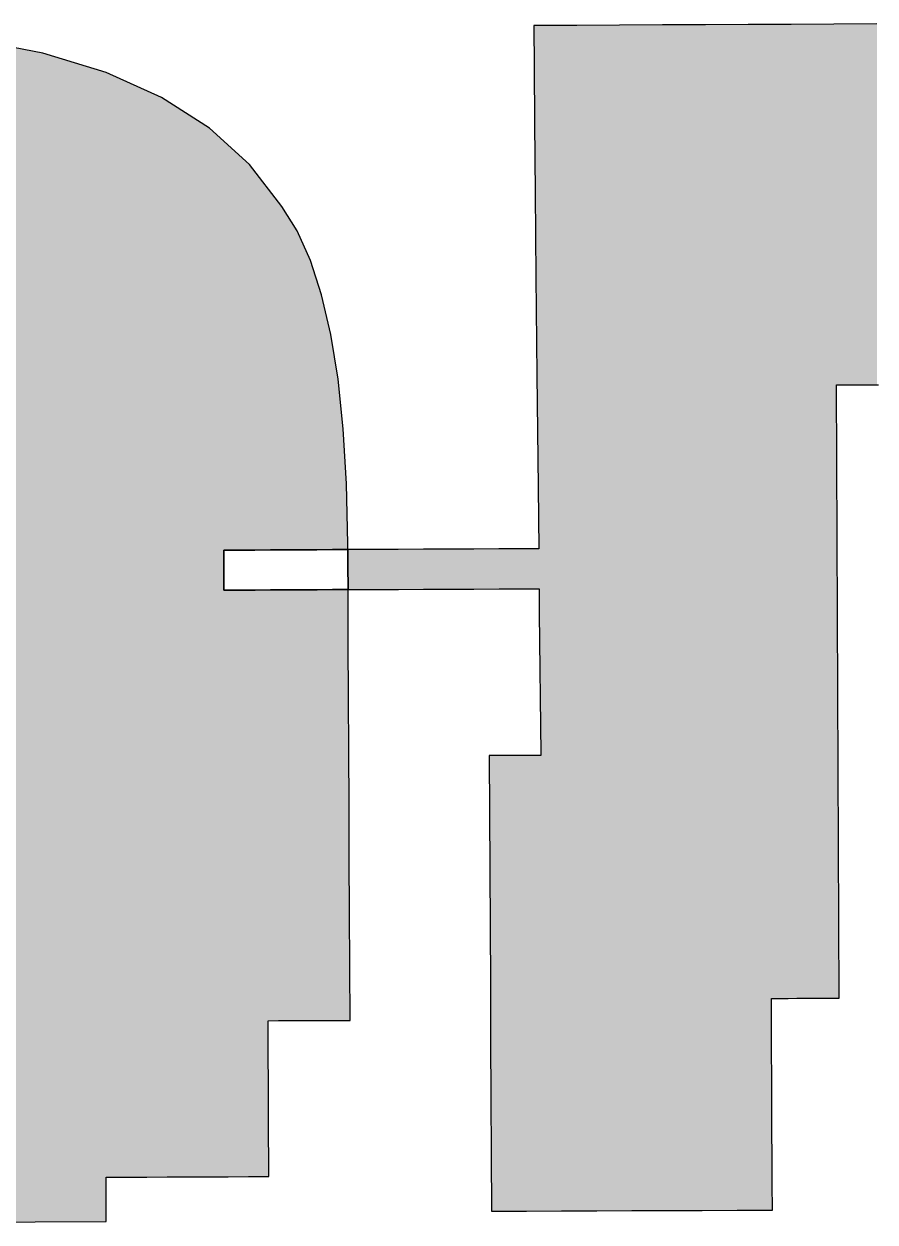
# Model space of a CAD drawing. Extents: x 4.5 to 35.8, y -15.7 to -10.4.
# Drawn here: x 28.37 to 32.1, y -15.64 to -10.39 of the extents above; entities that cross this region are included whole.
import ezdxf

# ---------------------------------------------------------------- set-up
doc = ezdxf.new("R2010")
doc.units = 0
doc.layers.add('LAYER_1', color=7, linetype='CONTINUOUS')

# ---------------------------------------------------------------- blocks, each defined once
blk = doc.blocks.new('*U6')
at = {"layer": 'LAYER_1', "color": 7}
for points in [[(28.3182, -15.6419), (28.3182, -10.4946), (28.4168, -15.6414)], [(28.4168, -15.6414), (28.3182, -10.4946), (28.4168, -10.5137)], [(28.4168, -15.6414), (28.4168, -10.5137), (28.4501, -15.6412)], [(28.4501, -15.6412), (28.4168, -10.5137), (28.4501, -10.5201)], [(28.4501, -15.6412), (28.4501, -10.5201), (28.727, -15.64)], [(28.727, -15.64), (28.4501, -10.5201), (28.727, -10.6051)], [(28.727, -15.64), (28.727, -10.6051), (28.7275, -15.64)], [(28.7275, -15.64), (28.727, -10.6051), (28.7275, -10.6053)], [(28.7275, -15.4465), (28.7275, -10.6053), (28.7276, -15.4465)], [(28.7276, -15.4465), (28.7275, -10.6053), (28.7276, -10.6054)], [(28.7276, -15.4465), (28.7276, -10.6054), (28.7277, -15.4465)], [(28.7277, -15.4465), (28.7276, -10.6054), (28.7277, -10.6054)], [(28.7277, -15.4465), (28.7277, -10.6054), (28.7278, -15.4465)], [(28.7278, -15.4465), (28.7277, -10.6054), (28.7278, -10.6055)], [(28.7278, -15.4465), (28.7278, -10.6055), (28.7279, -15.4465)], [(28.7279, -15.4465), (28.7278, -10.6055), (28.7279, -10.6055)], [(28.7279, -15.4465), (28.7279, -10.6055), (28.728, -15.4465)], [(28.728, -15.4465), (28.7279, -10.6055), (28.728, -10.6055)], [(28.728, -15.4465), (28.728, -10.6055), (28.7281, -15.4465)], [(28.7281, -15.4465), (28.728, -10.6055), (28.7281, -10.6056)], [(28.7281, -15.4465), (28.7281, -10.6056), (28.7282, -15.4465)], [(28.7282, -15.4465), (28.7281, -10.6056), (28.7282, -10.6056)], [(28.7282, -15.4465), (28.7282, -10.6056), (28.7283, -15.4465)], [(28.7283, -15.4465), (28.7282, -10.6056), (28.7283, -10.6057)], [(28.7283, -15.4465), (28.7283, -10.6057), (28.8166, -15.4461)], [(28.8166, -15.4461), (28.7283, -10.6057), (28.8166, -10.6455)], [(28.8166, -15.4461), (28.8166, -10.6455), (28.9057, -15.4457)], [(28.9057, -15.4457), (28.8166, -10.6455), (28.9057, -10.6857)], [(28.9057, -15.4457), (28.9057, -10.6857), (28.9703, -15.4454)], [(28.9703, -15.4454), (28.9057, -10.6857), (28.9703, -10.7148)], [(28.9703, -15.4454), (28.9703, -10.7148), (28.9947, -15.4453)], [(28.9947, -15.4453), (28.9703, -10.7148), (28.9947, -10.7306)], [(28.9947, -15.4453), (28.9947, -10.7306), (29.0838, -15.4449)], [(29.0838, -15.4449), (28.9947, -10.7306), (29.0838, -10.7878)], [(29.0838, -15.4449), (29.0838, -10.7878), (29.1729, -15.4444)], [(29.1729, -15.4444), (29.0838, -10.7878), (29.1729, -10.845)], [(29.1729, -15.4444), (29.1729, -10.845), (29.1798, -15.4444)], [(29.1798, -15.4444), (29.1729, -10.845), (29.1798, -10.8494)], [(29.1798, -15.4444), (29.1798, -10.8494), (29.2432, -15.4441)], [(29.2432, -15.4441), (29.1798, -10.8494), (29.2432, -10.9069)], [(29.2432, -12.6984), (29.2432, -10.9069), (29.2433, -12.6984)], [(29.2433, -12.6984), (29.2432, -10.9069), (29.2433, -10.9069)], [(29.2433, -12.6984), (29.2433, -10.9069), (29.2433, -12.6984)], [(29.2433, -12.6984), (29.2433, -10.9069), (29.2433, -10.907)], [(29.2433, -12.6984), (29.2433, -10.907), (29.2434, -12.6984)], [(29.2434, -12.6984), (29.2433, -10.907), (29.2434, -10.9071)], [(29.2434, -12.6984), (29.2434, -10.9071), (29.2435, -12.6984)], [(29.2435, -12.6984), (29.2434, -10.9071), (29.2435, -10.9071)], [(29.2435, -12.6984), (29.2435, -10.9071), (29.2436, -12.6984)], [(29.2436, -12.6984), (29.2435, -10.9071), (29.2436, -10.9072)], [(29.2436, -12.6984), (29.2436, -10.9072), (29.2437, -12.6984)], [(29.2437, -12.6984), (29.2436, -10.9072), (29.2437, -10.9073)], [(29.2437, -12.6984), (29.2437, -10.9073), (29.2438, -12.6984)], [(29.2438, -12.6984), (29.2437, -10.9073), (29.2438, -10.9074)], [(29.2438, -12.6984), (29.2438, -10.9074), (29.2438, -12.6984)], [(29.2438, -12.6984), (29.2438, -10.9074), (29.2438, -10.9075)], [(29.2438, -12.6984), (29.2438, -10.9075), (29.262, -12.6983)], [(29.262, -12.6983), (29.2438, -10.9075), (29.262, -10.9239)], [(29.262, -12.6983), (29.262, -10.9239), (29.3111, -12.6981)], [(29.3111, -12.6981), (29.262, -10.9239), (29.3111, -10.9684)], [(29.3111, -12.6981), (29.3111, -10.9684), (29.3118, -12.6981)], [(29.3118, -12.6981), (29.3111, -10.9684), (29.3118, -10.969)], [(29.3118, -12.6981), (29.3118, -10.969), (29.3511, -12.6979)], [(29.3511, -12.6979), (29.3118, -10.969), (29.3511, -11.0047)], [(29.3511, -12.6979), (29.3511, -11.0047), (29.3556, -12.6979)], [(29.3556, -12.6979), (29.3511, -11.0047), (29.3556, -11.0088)], [(29.3556, -12.6979), (29.3556, -11.0088), (29.379, -12.6977)], [(29.379, -12.6977), (29.3556, -11.0088), (29.379, -11.0391)], [(29.379, -12.6977), (29.379, -11.0391), (29.3797, -12.6977)], [(29.3797, -12.6977), (29.379, -11.0391), (29.3797, -11.04)], [(29.3797, -12.6977), (29.3797, -11.04), (29.437, -12.6975)], [(29.437, -12.6975), (29.3797, -11.04), (29.437, -11.1143)], [(29.437, -12.6975), (29.437, -11.1143), (29.4374, -12.6975)], [(29.4374, -12.6975), (29.437, -11.1143), (29.4374, -11.1148)], [(29.4374, -12.6975), (29.4374, -11.1148), (29.4378, -12.6975)], [(29.4378, -12.6975), (29.4374, -11.1148), (29.4378, -11.1153)], [(29.4378, -12.6975), (29.4378, -11.1153), (29.4382, -12.6975)], [(29.4382, -12.6975), (29.4378, -11.1153), (29.4382, -11.1158)], [(29.4382, -12.6975), (29.4382, -11.1158), (29.4386, -12.6975)], [(29.4386, -12.6975), (29.4382, -11.1158), (29.4386, -11.1163)], [(29.4386, -12.6975), (29.4386, -11.1163), (29.439, -12.6975)], [(29.439, -12.6975), (29.4386, -11.1163), (29.439, -11.1168)], [(29.439, -12.6975), (29.439, -11.1168), (29.4394, -12.6975)], [(29.4394, -12.6975), (29.439, -11.1168), (29.4394, -11.1174)], [(29.4394, -12.6975), (29.4394, -11.1174), (29.4398, -12.6975)], [(29.4398, -12.6975), (29.4394, -11.1174), (29.4398, -11.1179)], [(29.4398, -12.6975), (29.4398, -11.1179), (29.4402, -12.6974)], [(29.4402, -12.6974), (29.4398, -11.1179), (29.4402, -11.1184)], [(29.4402, -12.6974), (29.4402, -11.1184), (29.447, -12.6974)], [(29.447, -12.6974), (29.4402, -11.1184), (29.447, -11.1272)], [(29.447, -12.6974), (29.447, -11.1272), (29.4476, -12.6974)], [(29.4476, -12.6974), (29.447, -11.1272), (29.4476, -11.128)], [(29.4476, -12.6974), (29.4476, -11.128), (29.4819, -12.6973)], [(29.4819, -12.6973), (29.4476, -11.128), (29.4819, -11.1724)], [(29.4819, -12.6973), (29.4819, -11.1724), (29.4977, -12.6972)], [(29.4977, -12.6972), (29.4819, -11.1724), (29.4977, -11.1929)], [(29.4977, -12.6972), (29.4977, -11.1929), (29.5149, -12.6971)], [(29.5149, -12.6971), (29.4977, -11.1929), (29.5149, -11.2205)], [(29.5149, -12.6971), (29.5149, -11.2205), (29.5156, -12.6971)], [(29.5156, -12.6971), (29.5149, -11.2205), (29.5156, -11.2215)], [(29.5156, -12.6971), (29.5156, -11.2215), (29.5268, -12.697)], [(29.5268, -12.697), (29.5156, -11.2215), (29.5268, -11.2396)], [(29.5268, -12.697), (29.5268, -11.2396), (29.5643, -12.6969)], [(29.5643, -12.6969), (29.5268, -11.2396), (29.5643, -11.2996)], [(29.5643, -12.6969), (29.5643, -11.2996), (29.5717, -12.6968)], [(29.5717, -12.6968), (29.5643, -11.2996), (29.5717, -11.3162)], [(29.5717, -12.6968), (29.5717, -11.3162), (29.5828, -12.6968)], [(29.5828, -12.6968), (29.5717, -11.3162), (29.5828, -11.3411)], [(29.5828, -12.6968), (29.5828, -11.3411), (29.5835, -12.6968)], [(29.5835, -12.6968), (29.5828, -11.3411), (29.5835, -11.3425)], [(29.5835, -12.6968), (29.5835, -11.3425), (29.6166, -12.6966)], [(29.6166, -12.6966), (29.5835, -11.3425), (29.6166, -11.4163)], [(29.6166, -12.6966), (29.6166, -11.4163), (29.6221, -12.6966)], [(29.6221, -12.6966), (29.6166, -11.4163), (29.6221, -11.4286)], [(29.6221, -12.6966), (29.6221, -11.4286), (29.6508, -12.6965)], [(29.6508, -12.6965), (29.6221, -11.4286), (29.6508, -11.5169)], [(29.6508, -12.6965), (29.6508, -11.5169), (29.6514, -12.6965)], [(29.6514, -12.6965), (29.6508, -11.5169), (29.6514, -11.5189)], [(29.6514, -12.6965), (29.6514, -11.5189), (29.6615, -12.6964)], [(29.6615, -12.6964), (29.6514, -11.5189), (29.6615, -11.5499)], [(29.6615, -12.6964), (29.6615, -11.5499), (29.6712, -12.6964)], [(29.6712, -12.6964), (29.6615, -11.5499), (29.6712, -11.5798)], [(29.6712, -12.6964), (29.6712, -11.5798), (29.7064, -12.6962)], [(29.7064, -12.6962), (29.6712, -11.5798), (29.7064, -11.7307)], [(29.7064, -12.6962), (29.7064, -11.7307), (29.7117, -12.6962)], [(29.7117, -12.6962), (29.7064, -11.7307), (29.7117, -11.7534)], [(29.7117, -12.6962), (29.7117, -11.7534), (29.7187, -12.6961)], [(29.7187, -12.6961), (29.7117, -11.7534), (29.7187, -11.7968)], [(29.7187, -12.6961), (29.7187, -11.7968), (29.7194, -12.6961)], [(29.7194, -12.6961), (29.7187, -11.7968), (29.7194, -11.8009)], [(29.7194, -12.6961), (29.7194, -11.8009), (29.7434, -12.696)], [(29.7434, -12.696), (29.7194, -11.8009), (29.7434, -11.9492)], [(29.7434, -12.696), (29.7434, -11.9492), (29.7513, -12.696)], [(29.7513, -12.696), (29.7434, -11.9492), (29.7513, -12.0238)], [(29.7513, -12.696), (29.7513, -12.0238), (29.7664, -12.6959)], [(29.7664, -12.6959), (29.7513, -12.0238), (29.7664, -12.1672)], [(29.7664, -12.6959), (29.7664, -12.1672), (29.7807, -12.6959)], [(29.7807, -12.6959), (29.7664, -12.1672), (29.7807, -12.4076)], [(29.7807, -12.6959), (29.7807, -12.4076), (29.7863, -12.6958)], [(29.7863, -12.6958), (29.7807, -12.4076), (29.7863, -12.6701)], [(29.2432, -15.4441), (29.2432, -12.6984), (29.2433, -15.4441)], [(29.2433, -15.4441), (29.2432, -12.6984), (29.2433, -12.7203)], [(29.7863, -12.6958), (29.7863, -12.6701), (29.7864, -12.6958)], [(29.7864, -12.6958), (29.7863, -12.6701), (29.7864, -12.6733)], [(29.7864, -12.6958), (29.7864, -12.6733), (29.7864, -12.6958)], [(29.7864, -12.6958), (29.7864, -12.6733), (29.7864, -12.6765)], [(29.7864, -12.6958), (29.7864, -12.6765), (29.7864, -12.6958)], [(29.7864, -12.6958), (29.7864, -12.6765), (29.7864, -12.6797)], [(29.7864, -12.6958), (29.7864, -12.6797), (29.7865, -12.6958)], [(29.7865, -12.6958), (29.7864, -12.6797), (29.7865, -12.683)], [(29.7865, -12.6958), (29.7865, -12.683), (29.7865, -12.6958)], [(29.7865, -12.6958), (29.7865, -12.683), (29.7865, -12.6862)], [(29.7865, -12.6958), (29.7865, -12.6862), (29.7866, -12.6958)], [(29.7866, -12.6958), (29.7865, -12.6862), (29.7866, -12.6894)], [(29.7866, -12.6958), (29.7866, -12.6894), (29.7866, -12.6958)], [(29.7866, -12.6958), (29.7866, -12.6894), (29.7866, -12.6926)], [(29.7866, -12.6958), (29.7866, -12.6926), (29.7866, -12.6958)], [(29.2433, -15.4441), (29.2433, -12.7203), (29.2433, -15.4441)], [(29.2433, -15.4441), (29.2433, -12.7203), (29.2433, -12.7422)], [(29.2433, -15.4441), (29.2433, -12.7422), (29.2434, -15.4441)], [(29.2434, -15.4441), (29.2433, -12.7422), (29.2434, -12.7641)], [(29.2434, -15.4441), (29.2434, -12.7641), (29.2435, -15.4441)], [(29.2435, -15.4441), (29.2434, -12.7641), (29.2435, -12.786)], [(29.2435, -15.4441), (29.2435, -12.786), (29.2436, -15.4441)], [(29.2436, -15.4441), (29.2435, -12.786), (29.2436, -12.8079)], [(29.2436, -15.4441), (29.2436, -12.8079), (29.2437, -15.4441)], [(29.2437, -15.4441), (29.2436, -12.8079), (29.2437, -12.8298)], [(29.2437, -15.4441), (29.2437, -12.8298), (29.2438, -15.4441)], [(29.2438, -15.4441), (29.2437, -12.8298), (29.2438, -12.8518)], [(29.2438, -15.4441), (29.2438, -12.8518), (29.2438, -15.4441)], [(29.2438, -15.4441), (29.2438, -12.8518), (29.2438, -12.8737)], [(29.262, -15.444), (29.2438, -12.8737), (29.262, -12.8736)], [(29.2438, -15.4441), (29.2438, -12.8737), (29.262, -15.444)], [(29.3111, -15.4438), (29.262, -12.8736), (29.3111, -12.8734)], [(29.262, -15.444), (29.262, -12.8736), (29.3111, -15.4438)], [(29.3111, -15.4438), (29.3111, -12.8734), (29.3118, -15.4438)], [(29.3118, -15.4438), (29.3111, -12.8734), (29.3118, -12.8734)], [(29.3511, -15.4436), (29.3118, -12.8734), (29.3511, -12.8732)], [(29.3118, -15.4438), (29.3118, -12.8734), (29.3511, -15.4436)], [(29.3556, -15.4436), (29.3511, -12.8732), (29.3556, -12.8731)], [(29.3511, -15.4436), (29.3511, -12.8732), (29.3556, -15.4436)], [(29.379, -15.4435), (29.3556, -12.8731), (29.379, -12.873)], [(29.3556, -15.4436), (29.3556, -12.8731), (29.379, -15.4435)], [(29.379, -15.4435), (29.379, -12.873), (29.3797, -15.4435)], [(29.3797, -15.4435), (29.379, -12.873), (29.3797, -12.873)], [(29.437, -15.4432), (29.3797, -12.873), (29.437, -12.8728)], [(29.3797, -15.4435), (29.3797, -12.873), (29.437, -15.4432)], [(29.437, -14.7605), (29.437, -12.8728), (29.4374, -14.7605)], [(29.4374, -14.7605), (29.437, -12.8728), (29.4374, -12.8728)], [(29.4374, -14.7605), (29.4374, -12.8728), (29.4378, -14.7605)], [(29.4378, -14.7605), (29.4374, -12.8728), (29.4378, -12.8728)], [(29.4378, -14.7605), (29.4378, -12.8728), (29.4382, -14.7605)], [(29.4382, -14.7605), (29.4378, -12.8728), (29.4382, -12.8728)], [(29.4386, -14.7605), (29.4382, -12.8728), (29.4386, -12.8727)], [(29.4382, -14.7605), (29.4382, -12.8728), (29.4386, -14.7605)], [(29.4386, -14.7605), (29.4386, -12.8727), (29.439, -14.7605)], [(29.439, -14.7605), (29.4386, -12.8727), (29.439, -12.8727)], [(29.439, -14.7605), (29.439, -12.8727), (29.4394, -14.7605)], [(29.4394, -14.7605), (29.439, -12.8727), (29.4394, -12.8727)], [(29.4394, -14.7605), (29.4394, -12.8727), (29.4398, -14.7605)], [(29.4398, -14.7605), (29.4394, -12.8727), (29.4398, -12.8727)], [(29.4398, -14.7605), (29.4398, -12.8727), (29.4402, -14.7605)], [(29.4402, -14.7605), (29.4398, -12.8727), (29.4402, -12.8727)], [(29.4402, -14.7605), (29.4402, -12.8727), (29.447, -14.7604)], [(29.447, -14.7604), (29.4402, -12.8727), (29.447, -12.8727)], [(29.447, -14.7604), (29.447, -12.8727), (29.4476, -14.7604)], [(29.4476, -14.7604), (29.447, -12.8727), (29.4476, -12.8727)], [(29.4819, -14.7603), (29.4476, -12.8727), (29.4819, -12.8725)], [(29.4476, -14.7604), (29.4476, -12.8727), (29.4819, -14.7603)], [(29.4819, -14.7603), (29.4819, -12.8725), (29.4977, -14.7602)], [(29.4977, -14.7602), (29.4819, -12.8725), (29.4977, -12.8725)], [(29.5149, -14.7601), (29.4977, -12.8725), (29.5149, -12.8724)], [(29.4977, -14.7602), (29.4977, -12.8725), (29.5149, -14.7601)], [(29.5149, -14.7601), (29.5149, -12.8724), (29.5156, -14.7601)], [(29.5156, -14.7601), (29.5149, -12.8724), (29.5156, -12.8724)], [(29.5268, -14.7601), (29.5156, -12.8724), (29.5268, -12.8723)], [(29.5156, -14.7601), (29.5156, -12.8724), (29.5268, -14.7601)], [(29.5643, -14.7599), (29.5268, -12.8723), (29.5643, -12.8722)], [(29.5268, -14.7601), (29.5268, -12.8723), (29.5643, -14.7599)], [(29.5717, -14.7599), (29.5643, -12.8722), (29.5717, -12.8721)], [(29.5643, -14.7599), (29.5643, -12.8722), (29.5717, -14.7599)], [(29.5717, -14.7599), (29.5717, -12.8721), (29.5828, -14.7598)], [(29.5828, -14.7598), (29.5717, -12.8721), (29.5828, -12.8721)], [(29.5828, -14.7598), (29.5828, -12.8721), (29.5835, -14.7598)], [(29.5835, -14.7598), (29.5828, -12.8721), (29.5835, -12.8721)], [(29.6166, -14.7597), (29.5835, -12.8721), (29.6166, -12.8719)], [(29.5835, -14.7598), (29.5835, -12.8721), (29.6166, -14.7597)], [(29.6166, -14.7597), (29.6166, -12.8719), (29.6221, -14.7596)], [(29.6221, -14.7596), (29.6166, -12.8719), (29.6221, -12.8719)], [(29.6508, -14.7595), (29.6221, -12.8719), (29.6508, -12.8718)], [(29.6221, -14.7596), (29.6221, -12.8719), (29.6508, -14.7595)], [(29.6508, -14.7595), (29.6508, -12.8718), (29.6514, -14.7595)], [(29.6514, -14.7595), (29.6508, -12.8718), (29.6514, -12.8718)], [(29.6615, -14.7595), (29.6514, -12.8718), (29.6615, -12.8717)], [(29.6514, -14.7595), (29.6514, -12.8718), (29.6615, -14.7595)], [(29.6615, -14.7595), (29.6615, -12.8717), (29.6712, -14.7594)], [(29.6712, -14.7594), (29.6615, -12.8717), (29.6712, -12.8717)], [(29.7064, -14.7593), (29.6712, -12.8717), (29.7064, -12.8715)], [(29.6712, -14.7594), (29.6712, -12.8717), (29.7064, -14.7593)], [(29.7064, -14.7593), (29.7064, -12.8715), (29.7117, -14.7593)], [(29.7117, -14.7593), (29.7064, -12.8715), (29.7117, -12.8715)], [(29.7187, -14.7592), (29.7117, -12.8715), (29.7187, -12.8714)], [(29.7117, -14.7593), (29.7117, -12.8715), (29.7187, -14.7592)], [(29.7187, -14.7592), (29.7187, -12.8714), (29.7194, -14.7592)], [(29.7194, -14.7592), (29.7187, -12.8714), (29.7194, -12.8714)], [(29.7434, -14.7591), (29.7194, -12.8714), (29.7434, -12.8713)], [(29.7194, -14.7592), (29.7194, -12.8714), (29.7434, -14.7591)], [(29.7434, -14.7591), (29.7434, -12.8713), (29.7513, -14.7591)], [(29.7513, -14.7591), (29.7434, -12.8713), (29.7513, -12.8713)], [(29.7664, -14.759), (29.7513, -12.8713), (29.7664, -12.8712)], [(29.7513, -14.7591), (29.7513, -12.8713), (29.7664, -14.759)], [(29.7807, -14.759), (29.7664, -12.8712), (29.7807, -12.8711)], [(29.7664, -14.759), (29.7664, -12.8712), (29.7807, -14.759)], [(29.7807, -14.759), (29.7807, -12.8711), (29.7863, -14.7589)], [(29.7863, -14.7589), (29.7807, -12.8711), (29.7863, -12.8711)], [(29.7863, -14.7589), (29.7863, -12.8711), (29.7864, -14.7589)], [(29.7864, -14.7589), (29.7863, -12.8711), (29.7864, -12.8711)], [(29.7864, -14.7589), (29.7864, -12.8711), (29.7864, -14.7589)], [(29.7864, -14.7589), (29.7864, -12.8711), (29.7864, -12.8711)], [(29.7864, -14.7589), (29.7864, -12.8711), (29.7864, -14.7589)], [(29.7864, -14.7589), (29.7864, -12.8711), (29.7864, -12.8711)], [(29.7864, -14.7589), (29.7864, -12.8711), (29.7865, -14.7589)], [(29.7865, -14.7589), (29.7864, -12.8711), (29.7865, -12.8711)], [(29.7865, -14.7589), (29.7865, -12.8711), (29.7865, -14.7589)], [(29.7865, -14.7589), (29.7865, -12.8711), (29.7865, -12.8711)], [(29.7865, -14.7589), (29.7865, -12.8711), (29.7866, -14.7589)], [(29.7866, -14.7589), (29.7865, -12.8711), (29.7866, -12.8711)], [(29.7866, -14.7589), (29.7866, -12.8711), (29.7866, -14.7589)], [(29.7866, -14.7589), (29.7866, -12.8711), (29.7866, -12.8711)], [(29.7866, -14.7589), (29.7866, -12.8711), (29.7866, -14.7589)], [(29.7866, -14.7589), (29.7866, -12.8711), (29.7866, -12.8711)], [(29.7866, -14.7589), (29.7866, -12.8711), (29.7873, -14.7589)], [(29.7873, -14.7589), (29.7866, -12.8711), (29.7873, -12.8711)], [(29.7873, -14.7589), (29.7873, -12.8711), (29.7884, -14.7589)], [(29.7884, -14.7589), (29.7873, -12.8711), (29.7884, -13.1071)], [(29.7884, -14.7589), (29.7884, -13.1071), (29.7895, -14.7589)], [(29.7895, -14.7589), (29.7884, -13.1071), (29.7895, -13.343)], [(29.7895, -14.7589), (29.7895, -13.343), (29.7906, -14.7589)], [(29.7906, -14.7589), (29.7895, -13.343), (29.7906, -13.579)], [(29.7906, -14.7589), (29.7906, -13.579), (29.7917, -14.7589)], [(29.7917, -14.7589), (29.7906, -13.579), (29.7917, -13.815)], [(29.7917, -14.7589), (29.7917, -13.815), (29.7928, -14.7589)], [(29.7928, -14.7589), (29.7917, -13.815), (29.7928, -14.051)], [(29.7928, -14.7589), (29.7928, -14.051), (29.794, -14.7589)], [(29.794, -14.7589), (29.7928, -14.051), (29.794, -14.2869)], [(29.794, -14.7589), (29.794, -14.2869), (29.7951, -14.7589)], [(29.7951, -14.7589), (29.794, -14.2869), (29.7951, -14.5229)], [(29.7951, -14.7589), (29.7951, -14.5229), (29.7962, -14.7589)], [(29.437, -15.4432), (29.437, -14.7605), (29.4374, -15.4432)], [(29.4374, -15.4432), (29.437, -14.7605), (29.4374, -14.8458)], [(29.4374, -15.4432), (29.4374, -14.8458), (29.4378, -15.4432)], [(29.4378, -15.4432), (29.4374, -14.8458), (29.4378, -14.9312)], [(29.4378, -15.4432), (29.4378, -14.9312), (29.4382, -15.4432)], [(29.4382, -15.4432), (29.4378, -14.9312), (29.4382, -15.0165)], [(29.4382, -15.4432), (29.4382, -15.0165), (29.4386, -15.4432)], [(29.4386, -15.4432), (29.4382, -15.0165), (29.4386, -15.1018)], [(29.4386, -15.4432), (29.4386, -15.1018), (29.439, -15.4432)], [(29.439, -15.4432), (29.4386, -15.1018), (29.439, -15.1872)], [(29.439, -15.4432), (29.439, -15.1872), (29.4394, -15.4432)], [(29.4394, -15.4432), (29.439, -15.1872), (29.4394, -15.2725)], [(29.4394, -15.4432), (29.4394, -15.2725), (29.4398, -15.4432)], [(29.4398, -15.4432), (29.4394, -15.2725), (29.4398, -15.3578)], [(29.4398, -15.4432), (29.4398, -15.3578), (29.4402, -15.4432)], [(28.7275, -15.64), (28.7275, -15.4465), (28.7276, -15.64)], [(28.7276, -15.64), (28.7275, -15.4465), (28.7276, -15.4707)], [(28.7276, -15.64), (28.7276, -15.4707), (28.7277, -15.64)], [(28.7277, -15.64), (28.7276, -15.4707), (28.7277, -15.4949)], [(28.7277, -15.64), (28.7277, -15.4949), (28.7278, -15.64)], [(28.7278, -15.64), (28.7277, -15.4949), (28.7278, -15.5191)], [(28.7278, -15.64), (28.7278, -15.5191), (28.7279, -15.64)], [(28.7279, -15.64), (28.7278, -15.5191), (28.7279, -15.5433)], [(28.7279, -15.64), (28.7279, -15.5433), (28.728, -15.64)], [(28.728, -15.64), (28.7279, -15.5433), (28.728, -15.5674)], [(28.728, -15.64), (28.728, -15.5674), (28.7281, -15.64)], [(28.7281, -15.64), (28.728, -15.5674), (28.7281, -15.5916)], [(28.7281, -15.64), (28.7281, -15.5916), (28.7282, -15.64)], [(28.7282, -15.64), (28.7281, -15.5916), (28.7282, -15.6158)], [(28.7282, -15.64), (28.7282, -15.6158), (28.7283, -15.64)]]:
    blk.add_solid(points, dxfattribs=at)
blk = doc.blocks.new('*U7')
at = {"layer": 'LAYER_1', "color": 7}
for points in [[(31.3384, -15.5916), (31.1846, -10.3966), (31.3384, -10.3959)], [(31.3527, -15.5915), (31.3384, -10.3959), (31.3527, -10.3958)], [(31.3384, -15.5916), (31.3384, -10.3959), (31.3527, -15.5915)], [(31.4922, -15.5909), (31.3527, -10.3958), (31.4922, -10.3951)], [(31.3527, -15.5915), (31.3527, -10.3958), (31.4922, -15.5909)], [(31.5405, -15.5907), (31.4922, -10.3951), (31.5405, -10.3949)], [(31.4922, -15.5909), (31.4922, -10.3951), (31.5405, -15.5907)], [(31.6417, -15.5902), (31.5405, -10.3949), (31.6417, -10.3944)], [(31.5405, -15.5907), (31.5405, -10.3949), (31.6417, -15.5902)], [(31.6417, -14.6629), (31.6417, -10.3944), (31.6423, -14.6629)], [(31.6423, -14.6629), (31.6417, -10.3944), (31.6423, -10.3944)], [(31.6423, -14.6629), (31.6423, -10.3944), (31.6428, -14.6629)], [(31.6428, -14.6629), (31.6423, -10.3944), (31.6428, -10.3944)], [(31.6428, -14.6629), (31.6428, -10.3944), (31.6434, -14.6629)], [(31.6434, -14.6629), (31.6428, -10.3944), (31.6434, -10.3944)], [(31.6434, -14.6629), (31.6434, -10.3944), (31.6439, -14.6629)], [(31.6439, -14.6629), (31.6434, -10.3944), (31.6439, -10.3944)], [(31.6439, -14.6629), (31.6439, -10.3944), (31.6445, -14.6629)], [(31.6445, -14.6629), (31.6439, -10.3944), (31.6445, -10.3944)], [(31.6445, -14.6629), (31.6445, -10.3944), (31.645, -14.6628)], [(31.645, -14.6628), (31.6445, -10.3944), (31.645, -10.3944)], [(31.645, -14.6628), (31.645, -10.3944), (31.6455, -14.6628)], [(31.6455, -14.6628), (31.645, -10.3944), (31.6455, -10.3944)], [(31.6455, -14.6628), (31.6455, -10.3944), (31.6461, -14.6628)], [(31.6461, -14.6628), (31.6455, -10.3944), (31.6461, -10.3944)], [(31.6789, -14.6627), (31.6461, -10.3944), (31.6789, -10.3943)], [(31.6461, -14.6628), (31.6461, -10.3944), (31.6789, -14.6627)], [(31.716, -14.6625), (31.6789, -10.3943), (31.716, -10.3941)], [(31.6789, -14.6627), (31.6789, -10.3943), (31.716, -14.6625)], [(31.7283, -14.6624), (31.716, -10.3941), (31.7283, -10.394)], [(31.716, -14.6625), (31.716, -10.3941), (31.7283, -14.6624)], [(31.7532, -14.6623), (31.7283, -10.394), (31.7532, -10.3939)], [(31.7283, -14.6624), (31.7283, -10.394), (31.7532, -14.6623)], [(31.7904, -14.6621), (31.7532, -10.3939), (31.7904, -10.3938)], [(31.7532, -14.6623), (31.7532, -10.3939), (31.7904, -14.6621)], [(31.8275, -14.6619), (31.7904, -10.3938), (31.8275, -10.3936)], [(31.7904, -14.6621), (31.7904, -10.3938), (31.8275, -14.6619)], [(31.8646, -14.6617), (31.8275, -10.3936), (31.8646, -10.3934)], [(31.8275, -14.6619), (31.8275, -10.3936), (31.8646, -14.6617)], [(31.9018, -14.6615), (31.8646, -10.3934), (31.9018, -10.3933)], [(31.8646, -14.6617), (31.8646, -10.3934), (31.9018, -14.6615)], [(31.9161, -14.6614), (31.9018, -10.3933), (31.9161, -10.3932)], [(31.9018, -14.6615), (31.9018, -10.3933), (31.9161, -14.6614)], [(31.9265, -14.6614), (31.9161, -10.3932), (31.9265, -10.3931)], [(31.9161, -14.6614), (31.9161, -10.3932), (31.9265, -14.6614)], [(31.9265, -11.9741), (31.9265, -10.3931), (31.928, -11.9741)], [(31.928, -11.9741), (31.9265, -10.3931), (31.928, -10.3931)], [(31.928, -11.9741), (31.928, -10.3931), (31.9296, -11.9741)], [(31.9296, -11.9741), (31.928, -10.3931), (31.9296, -10.3931)], [(31.9296, -11.9741), (31.9296, -10.3931), (31.9311, -11.9741)], [(31.9311, -11.9741), (31.9296, -10.3931), (31.9311, -10.3931)], [(31.9311, -11.9741), (31.9311, -10.3931), (31.9327, -11.9741)], [(31.9327, -11.9741), (31.9311, -10.3931), (31.9327, -10.3931)], [(31.9327, -11.9741), (31.9327, -10.3931), (31.9343, -11.9741)], [(31.9343, -11.9741), (31.9327, -10.3931), (31.9343, -10.3931)], [(31.9343, -11.9741), (31.9343, -10.3931), (31.9358, -11.9741)], [(31.9358, -11.9741), (31.9343, -10.3931), (31.9358, -10.3931)], [(31.9358, -11.9741), (31.9358, -10.3931), (31.9374, -11.9741)], [(31.9374, -11.9741), (31.9358, -10.3931), (31.9374, -10.3931)], [(31.9374, -11.9741), (31.9374, -10.3931), (31.9389, -11.974)], [(31.9389, -11.974), (31.9374, -10.3931), (31.9389, -10.3931)], [(31.9496, -11.974), (31.9389, -10.3931), (31.9496, -10.393)], [(31.9389, -11.974), (31.9389, -10.3931), (31.9496, -11.974)], [(31.9727, -11.9739), (31.9496, -10.393), (31.9727, -10.3929)], [(31.9496, -11.974), (31.9496, -10.393), (31.9727, -11.9739)], [(31.9957, -11.9738), (31.9727, -10.3929), (31.9957, -10.3928)], [(31.9727, -11.9739), (31.9727, -10.3929), (31.9957, -11.9738)], [(32.0188, -11.9737), (31.9957, -10.3928), (32.0188, -10.3927)], [(31.9957, -11.9738), (31.9957, -10.3928), (32.0188, -11.9737)], [(32.0419, -11.9736), (32.0188, -10.3927), (32.0419, -10.3926)], [(32.0188, -11.9737), (32.0188, -10.3927), (32.0419, -11.9736)], [(32.065, -11.9734), (32.0419, -10.3926), (32.065, -10.3925)], [(32.0419, -11.9736), (32.0419, -10.3926), (32.065, -11.9734)], [(32.0881, -11.9733), (32.065, -10.3925), (32.0881, -10.3924)], [(32.065, -11.9734), (32.065, -10.3925), (32.0881, -11.9733)], [(32.1039, -11.9732), (32.0881, -10.3924), (32.1039, -10.3923)], [(32.0881, -11.9733), (32.0881, -10.3924), (32.1039, -11.9732)], [(30.6026, -10.5817), (30.6015, -10.3993), (30.6026, -10.3993)], [(30.6035, -10.7081), (30.6026, -10.3993), (30.6035, -10.3992)], [(30.6026, -10.5817), (30.6026, -10.3993), (30.6035, -10.7081)], [(30.6035, -10.7081), (30.6035, -10.3992), (30.6044, -10.826)], [(30.6044, -10.826), (30.6035, -10.3992), (30.6044, -10.3992)], [(30.6044, -10.826), (30.6044, -10.3992), (30.6071, -11.1322)], [(30.6071, -11.1322), (30.6044, -10.3992), (30.6071, -10.3992)], [(30.6071, -11.1322), (30.6071, -10.3992), (30.6105, -11.5001)], [(30.6105, -11.5001), (30.6071, -10.3992), (30.6105, -10.3992)], [(30.6105, -11.5001), (30.6105, -10.3992), (30.6146, -11.9299)], [(30.6146, -11.9299), (30.6105, -10.3992), (30.6146, -10.3992)], [(30.6146, -11.9299), (30.6146, -10.3992), (30.6196, -12.4216)], [(30.6196, -12.4216), (30.6146, -10.3992), (30.6196, -10.3992)], [(30.6196, -12.4216), (30.6196, -10.3992), (30.6224, -12.692)], [(30.6224, -12.692), (30.6196, -10.3992), (30.6224, -10.3992)], [(30.6224, -12.8673), (30.6224, -10.3992), (30.6242, -12.8673)], [(30.6242, -12.8673), (30.6224, -10.3992), (30.6242, -10.3992)], [(30.6253, -12.9751), (30.6242, -10.3992), (30.6253, -10.3991)], [(30.6242, -12.8673), (30.6242, -10.3992), (30.6253, -12.9751)], [(30.6253, -12.9751), (30.6253, -10.3991), (30.6317, -13.5803)], [(30.6317, -13.5803), (30.6253, -10.3991), (30.6317, -10.3991)], [(30.6317, -13.5803), (30.6317, -10.3991), (30.6318, -13.5823)], [(30.6318, -13.5823), (30.6317, -10.3991), (30.6318, -10.3991)], [(30.6318, -13.5823), (30.6318, -10.3991), (30.6318, -13.5844)], [(30.6318, -13.5844), (30.6318, -10.3991), (30.6318, -10.3991)], [(30.6318, -13.5844), (30.6318, -10.3991), (30.6318, -13.5864)], [(30.6318, -13.5864), (30.6318, -10.3991), (30.6318, -10.3991)], [(30.6318, -13.5864), (30.6318, -10.3991), (30.6318, -13.5884)], [(30.6318, -13.5884), (30.6318, -10.3991), (30.6318, -10.3991)], [(30.6318, -13.5884), (30.6318, -10.3991), (30.6319, -13.5904)], [(30.6319, -13.5904), (30.6318, -10.3991), (30.6319, -10.3991)], [(30.723, -15.5942), (30.6319, -10.3991), (30.723, -10.3987)], [(30.6319, -15.5947), (30.6319, -10.3991), (30.723, -15.5942)], [(30.7893, -15.594), (30.723, -10.3987), (30.7893, -10.3984)], [(30.723, -15.5942), (30.723, -10.3987), (30.7893, -15.594)], [(30.8769, -15.5936), (30.7893, -10.3984), (30.8769, -10.398)], [(30.7893, -15.594), (30.7893, -10.3984), (30.8769, -15.5936)], [(30.9771, -15.5931), (30.8769, -10.398), (30.9771, -10.3975)], [(30.8769, -15.5936), (30.8769, -10.398), (30.9771, -15.5931)], [(31.0307, -15.5929), (30.9771, -10.3975), (31.0307, -10.3973)], [(30.9771, -15.5931), (30.9771, -10.3975), (31.0307, -15.5929)], [(31.1649, -15.5923), (31.0307, -10.3973), (31.1649, -10.3967)], [(31.0307, -15.5929), (31.0307, -10.3973), (31.1649, -15.5923)], [(31.1846, -15.5922), (31.1649, -10.3967), (31.1846, -10.3966)], [(31.1649, -15.5923), (31.1649, -10.3967), (31.1846, -15.5922)], [(31.1846, -15.5922), (31.1846, -10.3966), (31.3384, -15.5916)], [(31.9265, -14.6614), (31.9265, -11.9741), (31.928, -14.6613)], [(31.928, -14.6613), (31.9265, -11.9741), (31.928, -12.31)], [(31.928, -14.6613), (31.928, -12.31), (31.9296, -14.6613)], [(31.9296, -14.6613), (31.928, -12.31), (31.9296, -12.6459)], [(31.9296, -14.6613), (31.9296, -12.6459), (31.9311, -14.6613)], [(31.9311, -14.6613), (31.9296, -12.6459), (31.9311, -12.9818)], [(29.7867, -12.7177), (29.7866, -12.6958), (29.7867, -12.6958)], [(29.7867, -12.7177), (29.7867, -12.6958), (29.7868, -12.7396)], [(29.7868, -12.7396), (29.7867, -12.6958), (29.7868, -12.6958)], [(29.7868, -12.7396), (29.7868, -12.6958), (29.7869, -12.7616)], [(29.7869, -12.7616), (29.7868, -12.6958), (29.7869, -12.6958)], [(29.7869, -12.7616), (29.7869, -12.6958), (29.787, -12.7835)], [(29.787, -12.7835), (29.7869, -12.6958), (29.787, -12.6958)], [(29.787, -12.7835), (29.787, -12.6958), (29.787, -12.8054)], [(29.787, -12.8054), (29.787, -12.6958), (29.787, -12.6958)], [(29.787, -12.8054), (29.787, -12.6958), (29.7871, -12.8273)], [(29.7871, -12.8273), (29.787, -12.6958), (29.7871, -12.6958)], [(29.7871, -12.8273), (29.7871, -12.6958), (29.7872, -12.8492)], [(29.7872, -12.8492), (29.7871, -12.6958), (29.7872, -12.6958)], [(29.7872, -12.8492), (29.7872, -12.6958), (29.7873, -12.8711)], [(29.7873, -12.8711), (29.7872, -12.6958), (29.7873, -12.6958)], [(29.8969, -12.8706), (29.7873, -12.6958), (29.8969, -12.6953)], [(29.7873, -12.8711), (29.7873, -12.6958), (29.8969, -12.8706)], [(29.8969, -12.8706), (29.8969, -12.6953), (29.8975, -12.8706)], [(29.8975, -12.8706), (29.8969, -12.6953), (29.8975, -12.6953)], [(30.0071, -12.8701), (29.8975, -12.6953), (30.0071, -12.6948)], [(29.8975, -12.8706), (29.8975, -12.6953), (30.0071, -12.8701)], [(30.0071, -12.8701), (30.0071, -12.6948), (30.0078, -12.8701)], [(30.0078, -12.8701), (30.0071, -12.6948), (30.0078, -12.6948)], [(30.1173, -12.8696), (30.0078, -12.6948), (30.1173, -12.6943)], [(30.0078, -12.8701), (30.0078, -12.6948), (30.1173, -12.8696)], [(30.1173, -12.8696), (30.1173, -12.6943), (30.118, -12.8696)], [(30.118, -12.8696), (30.1173, -12.6943), (30.118, -12.6943)], [(30.2276, -12.8691), (30.118, -12.6943), (30.2276, -12.6938)], [(30.118, -12.8696), (30.118, -12.6943), (30.2276, -12.8691)], [(30.2276, -12.8691), (30.2276, -12.6938), (30.2282, -12.8691)], [(30.2282, -12.8691), (30.2276, -12.6938), (30.2282, -12.6938)], [(30.3378, -12.8686), (30.2282, -12.6938), (30.3378, -12.6933)], [(30.2282, -12.8691), (30.2282, -12.6938), (30.3378, -12.8686)], [(30.3378, -12.8686), (30.3378, -12.6933), (30.3385, -12.8686)], [(30.3385, -12.8686), (30.3378, -12.6933), (30.3385, -12.6933)], [(30.4062, -12.8683), (30.3385, -12.6933), (30.4062, -12.693)], [(30.3385, -12.8686), (30.3385, -12.6933), (30.4062, -12.8683)], [(30.4062, -12.8683), (30.4062, -12.693), (30.4073, -12.8683)], [(30.4073, -12.8683), (30.4062, -12.693), (30.4073, -12.693)], [(30.4073, -12.8683), (30.4073, -12.693), (30.4085, -12.8683)], [(30.4085, -12.8683), (30.4073, -12.693), (30.4085, -12.693)], [(30.4085, -12.8683), (30.4085, -12.693), (30.4096, -12.8683)], [(30.4096, -12.8683), (30.4085, -12.693), (30.4096, -12.693)], [(30.4096, -12.8683), (30.4096, -12.693), (30.4108, -12.8682)], [(30.4108, -12.8682), (30.4096, -12.693), (30.4108, -12.693)], [(30.4119, -12.8682), (30.4108, -12.693), (30.4119, -12.6929)], [(30.4108, -12.8682), (30.4108, -12.693), (30.4119, -12.8682)], [(30.4119, -12.8682), (30.4119, -12.6929), (30.413, -12.8682)], [(30.413, -12.8682), (30.4119, -12.6929), (30.413, -12.6929)], [(30.413, -12.8682), (30.413, -12.6929), (30.4142, -12.8682)], [(30.4142, -12.8682), (30.413, -12.6929), (30.4142, -12.6929)], [(30.4142, -12.8682), (30.4142, -12.6929), (30.4153, -12.8682)], [(30.4153, -12.8682), (30.4142, -12.6929), (30.4153, -12.6929)], [(30.4344, -12.8681), (30.4153, -12.6929), (30.4344, -12.6928)], [(30.4153, -12.8682), (30.4153, -12.6929), (30.4344, -12.8681)], [(30.4344, -12.8681), (30.4344, -12.6928), (30.4481, -12.8681)], [(30.4481, -12.8681), (30.4344, -12.6928), (30.4481, -12.6928)], [(30.4481, -12.8681), (30.4481, -12.6928), (30.4487, -12.8681)], [(30.4487, -12.8681), (30.4481, -12.6928), (30.4487, -12.6928)], [(30.4626, -12.868), (30.4487, -12.6928), (30.4626, -12.6927)], [(30.4487, -12.8681), (30.4487, -12.6928), (30.4626, -12.868)], [(30.4908, -12.8679), (30.4626, -12.6927), (30.4908, -12.6926)], [(30.4626, -12.868), (30.4626, -12.6927), (30.4908, -12.8679)], [(30.519, -12.8677), (30.4908, -12.6926), (30.519, -12.6925)], [(30.4908, -12.8679), (30.4908, -12.6926), (30.519, -12.8677)], [(30.5472, -12.8676), (30.519, -12.6925), (30.5472, -12.6923)], [(30.519, -12.8677), (30.519, -12.6925), (30.5472, -12.8676)], [(30.5472, -12.8676), (30.5472, -12.6923), (30.5583, -12.8676)], [(30.5583, -12.8676), (30.5472, -12.6923), (30.5583, -12.6923)], [(30.5583, -12.8676), (30.5583, -12.6923), (30.5589, -12.8676)], [(30.5589, -12.8676), (30.5583, -12.6923), (30.5589, -12.6923)], [(30.5692, -12.8675), (30.5589, -12.6923), (30.5692, -12.6922)], [(30.5589, -12.8676), (30.5589, -12.6923), (30.5692, -12.8675)], [(30.5692, -12.8675), (30.5692, -12.6922), (30.5754, -12.8675)], [(30.5754, -12.8675), (30.5692, -12.6922), (30.5754, -12.6922)], [(30.6015, -12.8674), (30.5754, -12.6922), (30.6015, -12.6921)], [(30.5754, -12.8675), (30.5754, -12.6922), (30.6015, -12.8674)], [(30.6015, -12.8674), (30.6015, -12.6921), (30.6026, -12.8674)], [(30.6026, -12.8674), (30.6015, -12.6921), (30.6026, -12.6921)], [(30.6026, -12.8674), (30.6026, -12.6921), (30.6035, -12.8674)], [(30.6035, -12.8674), (30.6026, -12.6921), (30.6035, -12.6921)], [(30.6035, -12.8674), (30.6035, -12.6921), (30.6044, -12.8674)], [(30.6044, -12.8674), (30.6035, -12.6921), (30.6044, -12.6921)], [(30.6044, -12.8674), (30.6044, -12.6921), (30.6071, -12.8673)], [(30.6071, -12.8673), (30.6044, -12.6921), (30.6071, -12.6921)], [(30.6105, -12.8673), (30.6071, -12.6921), (30.6105, -12.692)], [(30.6071, -12.8673), (30.6071, -12.6921), (30.6105, -12.8673)], [(30.6105, -12.8673), (30.6105, -12.692), (30.6146, -12.8673)], [(30.6146, -12.8673), (30.6105, -12.692), (30.6146, -12.692)], [(30.6146, -12.8673), (30.6146, -12.692), (30.6196, -12.8673)], [(30.6196, -12.8673), (30.6146, -12.692), (30.6196, -12.692)], [(30.6196, -12.8673), (30.6196, -12.692), (30.6224, -12.8673)], [(30.6224, -12.8673), (30.6196, -12.692), (30.6224, -12.692)], [(31.9311, -14.6613), (31.9311, -12.9818), (31.9327, -14.6613)], [(31.9327, -14.6613), (31.9311, -12.9818), (31.9327, -13.3177)], [(31.9327, -14.6613), (31.9327, -13.3177), (31.9343, -14.6613)], [(31.9343, -14.6613), (31.9327, -13.3177), (31.9343, -13.6536)], [(30.4073, -13.8483), (30.4062, -13.5987), (30.4073, -13.5987)], [(30.4073, -13.8483), (30.4073, -13.5987), (30.4085, -14.0979)], [(30.4085, -14.0979), (30.4073, -13.5987), (30.4085, -13.5987)], [(30.4085, -14.0979), (30.4085, -13.5987), (30.4096, -14.3476)], [(30.4096, -14.3476), (30.4085, -13.5987), (30.4096, -13.5987)], [(30.4096, -14.3476), (30.4096, -13.5987), (30.4108, -14.5971)], [(30.4108, -14.5971), (30.4096, -13.5987), (30.4108, -13.5987)], [(30.4108, -14.5971), (30.4108, -13.5987), (30.4119, -14.8468)], [(30.4119, -14.8468), (30.4108, -13.5987), (30.4119, -13.5987)], [(30.4119, -14.8468), (30.4119, -13.5987), (30.413, -15.0964)], [(30.413, -15.0964), (30.4119, -13.5987), (30.413, -13.5987)], [(30.413, -15.0964), (30.413, -13.5987), (30.4142, -15.346)], [(30.4142, -15.346), (30.413, -13.5987), (30.4142, -13.5987)], [(30.4142, -15.346), (30.4142, -13.5987), (30.4153, -15.5956)], [(30.4153, -15.5956), (30.4142, -13.5987), (30.4153, -13.5987)], [(30.4344, -15.5955), (30.4153, -13.5987), (30.4344, -13.5986)], [(30.4153, -15.5956), (30.4153, -13.5987), (30.4344, -15.5955)], [(30.4481, -15.5955), (30.4344, -13.5986), (30.4481, -13.5985)], [(30.4344, -15.5955), (30.4344, -13.5986), (30.4481, -15.5955)], [(30.4481, -15.5955), (30.4481, -13.5985), (30.4487, -15.5955)], [(30.4487, -15.5955), (30.4481, -13.5985), (30.4487, -13.5985)], [(30.4487, -15.5955), (30.4487, -13.5985), (30.4626, -15.5954)], [(30.4626, -15.5954), (30.4487, -13.5985), (30.4626, -13.5985)], [(30.4908, -15.5953), (30.4626, -13.5985), (30.4908, -13.5984)], [(30.4626, -15.5954), (30.4626, -13.5985), (30.4908, -15.5953)], [(30.519, -15.5952), (30.4908, -13.5984), (30.519, -13.5983)], [(30.4908, -15.5953), (30.4908, -13.5984), (30.519, -15.5952)], [(30.5472, -15.595), (30.519, -13.5983), (30.5472, -13.5982)], [(30.519, -15.5952), (30.519, -13.5983), (30.5472, -15.595)], [(30.5583, -15.595), (30.5472, -13.5982), (30.5583, -13.5981)], [(30.5472, -15.595), (30.5472, -13.5982), (30.5583, -15.595)], [(30.5583, -15.595), (30.5583, -13.5981), (30.5589, -15.595)], [(30.5589, -15.595), (30.5583, -13.5981), (30.5589, -13.5981)], [(30.5589, -15.595), (30.5589, -13.5981), (30.5692, -15.5949)], [(30.5692, -15.5949), (30.5589, -13.5981), (30.5692, -13.5981)], [(30.5754, -15.5949), (30.5692, -13.5981), (30.5754, -13.598)], [(30.5692, -15.5949), (30.5692, -13.5981), (30.5754, -15.5949)], [(30.6015, -15.5948), (30.5754, -13.598), (30.6015, -13.5979)], [(30.5754, -15.5949), (30.5754, -13.598), (30.6015, -15.5948)], [(30.6015, -15.5948), (30.6015, -13.5979), (30.6026, -15.5948)], [(30.6026, -15.5948), (30.6015, -13.5979), (30.6026, -13.5979)], [(30.6026, -15.5948), (30.6026, -13.5979), (30.6035, -15.5948)], [(30.6035, -15.5948), (30.6026, -13.5979), (30.6035, -13.5979)], [(30.6035, -15.5948), (30.6035, -13.5979), (30.6044, -15.5948)], [(30.6044, -15.5948), (30.6035, -13.5979), (30.6044, -13.5979)], [(30.6044, -15.5948), (30.6044, -13.5979), (30.6071, -15.5948)], [(30.6071, -15.5948), (30.6044, -13.5979), (30.6071, -13.5979)], [(30.6071, -15.5948), (30.6071, -13.5979), (30.6105, -15.5948)], [(30.6105, -15.5948), (30.6071, -13.5979), (30.6105, -13.5979)], [(30.6105, -15.5948), (30.6105, -13.5979), (30.6146, -15.5947)], [(30.6146, -15.5947), (30.6105, -13.5979), (30.6146, -13.5979)], [(30.6146, -15.5947), (30.6146, -13.5979), (30.6196, -15.5947)], [(30.6196, -15.5947), (30.6146, -13.5979), (30.6196, -13.5979)], [(30.6224, -15.5947), (30.6196, -13.5979), (30.6224, -13.5978)], [(30.6196, -15.5947), (30.6196, -13.5979), (30.6224, -15.5947)], [(30.6224, -15.5947), (30.6224, -13.5978), (30.6242, -15.5947)], [(30.6242, -15.5947), (30.6224, -13.5978), (30.6242, -13.5978)], [(30.6242, -15.5947), (30.6242, -13.5978), (30.6253, -15.5947)], [(30.6253, -15.5947), (30.6242, -13.5978), (30.6253, -13.5978)], [(30.6253, -15.5947), (30.6253, -13.5978), (30.6317, -15.5947)], [(30.6317, -15.5947), (30.6253, -13.5978), (30.6317, -13.5978)], [(30.6318, -15.5947), (30.6317, -13.5969), (30.6318, -13.596)], [(30.6317, -15.5947), (30.6317, -13.5969), (30.6318, -15.5947)], [(30.6319, -15.5947), (30.6318, -13.5914), (30.6319, -13.5904)], [(30.6318, -15.5947), (30.6318, -13.5914), (30.6319, -15.5947)], [(30.6318, -15.5947), (30.6318, -13.5932), (30.6318, -13.5923)], [(30.6318, -15.5947), (30.6318, -13.5941), (30.6318, -13.5932)], [(30.6318, -15.5947), (30.6318, -13.5932), (30.6318, -15.5947)], [(30.6318, -15.5947), (30.6318, -13.5941), (30.6318, -15.5947)], [(30.6318, -15.5947), (30.6318, -13.596), (30.6318, -13.5951)], [(30.6318, -15.5947), (30.6318, -13.596), (30.6318, -15.5947)], [(31.9343, -14.6613), (31.9343, -13.6536), (31.9358, -14.6613)], [(31.9358, -14.6613), (31.9343, -13.6536), (31.9358, -13.9895)], [(31.9358, -14.6613), (31.9358, -13.9895), (31.9374, -14.6613)], [(31.9374, -14.6613), (31.9358, -13.9895), (31.9374, -14.3254)], [(31.9374, -14.6613), (31.9374, -14.3254), (31.9389, -14.6613)], [(31.6417, -15.5902), (31.6417, -14.6629), (31.6423, -15.5902)], [(31.6423, -15.5902), (31.6417, -14.6629), (31.6423, -14.7788)], [(31.6423, -15.5902), (31.6423, -14.7788), (31.6428, -15.5902)], [(31.6428, -15.5902), (31.6423, -14.7788), (31.6428, -14.8947)], [(31.6428, -15.5902), (31.6428, -14.8947), (31.6434, -15.5902)], [(31.6434, -15.5902), (31.6428, -14.8947), (31.6434, -15.0106)], [(31.6434, -15.5902), (31.6434, -15.0106), (31.6439, -15.5902)], [(31.6439, -15.5902), (31.6434, -15.0106), (31.6439, -15.1265)], [(31.6439, -15.5902), (31.6439, -15.1265), (31.6445, -15.5902)], [(31.6445, -15.5902), (31.6439, -15.1265), (31.6445, -15.2425)], [(31.6445, -15.5902), (31.6445, -15.2425), (31.645, -15.5902)], [(31.645, -15.5902), (31.6445, -15.2425), (31.645, -15.3584)], [(31.645, -15.5902), (31.645, -15.3584), (31.6455, -15.5902)], [(31.6455, -15.5902), (31.645, -15.3584), (31.6455, -15.4743)], [(31.6455, -15.5902), (31.6455, -15.4743), (31.6461, -15.5902)]]:
    blk.add_solid(points, dxfattribs=at)
blk = doc.blocks.new('BLOCK_2')
at = {"layer": 'LAYER_1'}
for points in [[(32.1039, -10.3923), (31.9161, -10.3932), (31.7283, -10.394), (31.5405, -10.3949), (31.3527, -10.3958), (31.1649, -10.3967), (30.9771, -10.3975), (30.7893, -10.3984), (30.6015, -10.3993), (30.6026, -10.5817), (30.6044, -10.826), (30.6071, -11.1322), (30.6105, -11.5001), (30.6146, -11.9299), (30.6196, -12.4216), (30.6224, -12.692), (30.5583, -12.6923), (30.4481, -12.6928), (30.3378, -12.6933), (30.2276, -12.6938), (30.1173, -12.6943), (30.0071, -12.6948), (29.8969, -12.6953), (29.7866, -12.6958), (29.7867, -12.7177), (29.7868, -12.7396), (29.7869, -12.7616), (29.787, -12.7835), (29.787, -12.8054), (29.7871, -12.8273), (29.7872, -12.8492), (29.7873, -12.8711), (29.8975, -12.8706), (30.0078, -12.8701), (30.118, -12.8696), (30.2282, -12.8691), (30.3385, -12.8686), (30.4487, -12.8681), (30.5589, -12.8676), (30.6242, -12.8673), (30.6253, -12.9751), (30.6319, -13.5904), (30.6318, -13.5914), (30.6318, -13.5923), (30.6318, -13.5932), (30.6318, -13.5941), (30.6318, -13.5951), (30.6318, -13.596), (30.6317, -13.5969), (30.6317, -13.5978), (30.6035, -13.5979), (30.5754, -13.598), (30.5472, -13.5982), (30.519, -13.5983), (30.4908, -13.5984), (30.4626, -13.5985), (30.4344, -13.5986), (30.4062, -13.5987), (30.4073, -13.8483), (30.4085, -14.0979), (30.4096, -14.3476), (30.4108, -14.5971), (30.4119, -14.8468), (30.413, -15.0964), (30.4142, -15.346), (30.4153, -15.5956), (30.5692, -15.5949), (30.723, -15.5942), (30.8769, -15.5936), (31.0307, -15.5929), (31.1846, -15.5922), (31.3384, -15.5916), (31.4922, -15.5909), (31.6461, -15.5902), (31.6455, -15.4743), (31.645, -15.3584), (31.6445, -15.2425), (31.6439, -15.1265), (31.6434, -15.0106), (31.6428, -14.8947), (31.6423, -14.7788), (31.6417, -14.6629), (31.6789, -14.6627), (31.716, -14.6625), (31.7532, -14.6623), (31.7904, -14.6621), (31.8275, -14.6619), (31.8646, -14.6617), (31.9018, -14.6615), (31.9389, -14.6613), (31.9374, -14.3254), (31.9358, -13.9895), (31.9343, -13.6536), (31.9327, -13.3177), (31.9311, -12.9818), (31.9296, -12.6459), (31.928, -12.31), (31.9265, -11.9741), (31.9496, -11.974), (31.9727, -11.9739), (31.9957, -11.9738), (32.0188, -11.9737), (32.0419, -11.9736), (32.065, -11.9734), (32.0881, -11.9733), (32.1112, -11.9732)], [(29.6514, -12.8718), (29.5835, -12.8721), (29.5156, -12.8724), (29.4476, -12.8727), (29.3797, -12.873), (29.3118, -12.8734), (29.2438, -12.8737), (29.2438, -12.8518), (29.2437, -12.8298), (29.2436, -12.8079), (29.2435, -12.786), (29.2434, -12.7641), (29.2433, -12.7422), (29.2433, -12.7203), (29.2432, -12.6984), (29.3111, -12.6981), (29.379, -12.6977), (29.447, -12.6974), (29.5149, -12.6971), (29.5828, -12.6968), (29.6508, -12.6965), (29.7187, -12.6961), (29.7866, -12.6958), (29.7866, -12.6926), (29.7866, -12.6894), (29.7865, -12.6862), (29.7865, -12.683), (29.7864, -12.6797), (29.7864, -12.6765), (29.7864, -12.6733), (29.7863, -12.6701), (29.7807, -12.4076), (29.7664, -12.1672), (29.7434, -11.9492), (29.7117, -11.7534), (29.6712, -11.5798), (29.6221, -11.4286), (29.5643, -11.2996), (29.4977, -11.1929), (29.3556, -11.0088), (29.1798, -10.8494), (28.9703, -10.7148), (28.727, -10.6051), (28.4501, -10.5201), (28.1395, -10.46)], [(28.1053, -15.6428), (28.4168, -15.6414), (28.7283, -15.64), (28.7282, -15.6158), (28.7281, -15.5916), (28.728, -15.5674), (28.7279, -15.5433), (28.7278, -15.5191), (28.7277, -15.4949), (28.7276, -15.4707), (28.7275, -15.4465), (28.8166, -15.4461), (28.9057, -15.4457), (28.9947, -15.4453), (29.0838, -15.4449), (29.1729, -15.4444), (29.262, -15.444), (29.3511, -15.4436), (29.4402, -15.4432), (29.4398, -15.3578), (29.4394, -15.2725), (29.439, -15.1872), (29.4386, -15.1018), (29.4382, -15.0165), (29.4378, -14.9312), (29.4374, -14.8458), (29.437, -14.7605), (29.4819, -14.7603), (29.5268, -14.7601), (29.5717, -14.7599), (29.6166, -14.7597), (29.6615, -14.7595), (29.7064, -14.7593), (29.7513, -14.7591), (29.7962, -14.7589), (29.7951, -14.5229), (29.794, -14.2869), (29.7928, -14.051), (29.7917, -13.815), (29.7906, -13.579), (29.7895, -13.343), (29.7884, -13.1071), (29.7873, -12.8711), (29.7194, -12.8714), (29.6514, -12.8718)], [(29.7871, -12.8273), (29.787, -12.8054), (29.787, -12.7835), (29.7869, -12.7616), (29.7868, -12.7396), (29.7867, -12.7177), (29.7866, -12.6958), (29.7187, -12.6961), (29.6508, -12.6965), (29.5828, -12.6968), (29.5149, -12.6971), (29.447, -12.6974), (29.379, -12.6977), (29.3111, -12.6981), (29.2432, -12.6984), (29.2433, -12.7203), (29.2433, -12.7422), (29.2434, -12.7641), (29.2435, -12.786), (29.2436, -12.8079), (29.2437, -12.8298), (29.2438, -12.8518), (29.2438, -12.8737), (29.3118, -12.8734), (29.3797, -12.873), (29.4476, -12.8727), (29.5156, -12.8724), (29.5835, -12.8721), (29.6514, -12.8718), (29.7194, -12.8714), (29.7873, -12.8711), (29.7872, -12.8492), (29.7871, -12.8273)]]:
    blk.add_lwpolyline(points, dxfattribs=at)
at = {"layer": 'LAYER_1', "color": 7}
for name in ['*U7', '*U6']:
    blk.add_blockref(name, (0, 0), dxfattribs=at)

msp = doc.modelspace()

# ---------------------------------------------------------------- block references
at = {"layer": 'LAYER_1'}
msp.add_blockref('BLOCK_2', (0, 0), dxfattribs=at)

doc.saveas('drawing.dxf')
